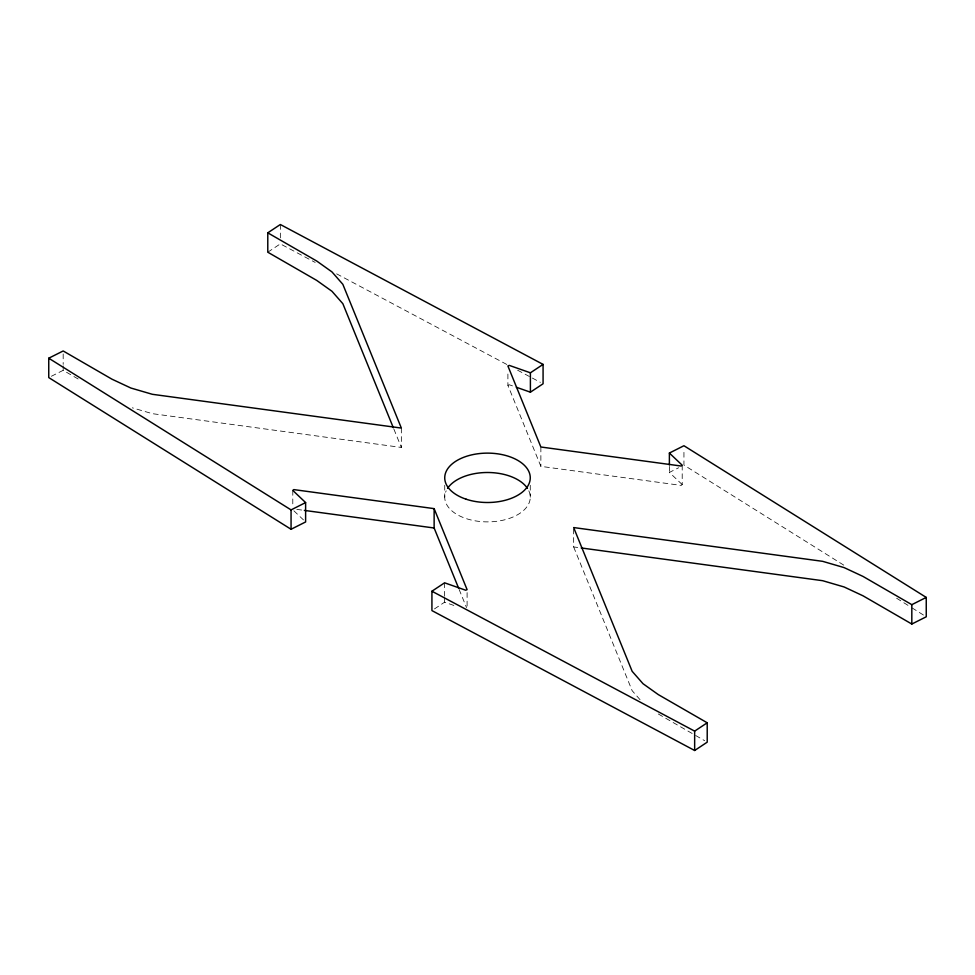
<?xml version="1.0" encoding="UTF-8"?>
<svg xmlns="http://www.w3.org/2000/svg" width="975" height="975" viewBox="0 0 975 975"><rect width="100%" height="100%" fill="white"/><g stroke="black" fill="none" stroke-linecap="round" stroke-linejoin="round"><path stroke-width="0.73" stroke-dasharray="4.88 3.66" d="M682.207 465.221L682.207 484.587L681.208 485.404L540.869 466.367L507.902 385.344L507.902 371.938M267.784 252.208L280.349 243.872L315.193 262.433M434.46 608.924L444.6 602.197L455.849 606.145M51.37 376.265L63.18 370.329L81.157 380.737M682.207 484.587L669.386 472.424L678.649 467.756M507.902 385.344L509.316 384.772L514.934 386.746M401.347 428.074L401.347 447.44L152.356 413.668L132.308 407.818M296.802 509.377L302.847 510.193M573.653 529.047L573.653 546.926L579.686 547.743M336.643 273.853L506.878 364.504M517.603 370.207L531.009 377.349M532.35 378.056L540.394 382.346M658.32 713.993L694.358 734.748M695.638 735.491L704.645 740.683M843.765 565.147L683.938 465.099L683.938 448.707M896.61 598.223L910.784 607.108M912.076 607.913L923.666 615.176M293.865 510.79L303.481 519.919M640.051 699.697L632.153 690.678L573.653 546.926M393.888 429.122L401.347 447.44M459.14 589.461L466.525 607.62M669.386 466.464L669.386 472.424M540.869 447.001L540.869 466.367M530.266 485.27L530.266 497.189M467.098 592.629L467.098 607.535M444.734 485.27L444.734 497.189M444.6 582.818L444.6 596.237M444.6 597.724L444.6 602.197M292.793 490.413L292.793 506.793M280.349 224.506L280.349 237.912M63.18 353.937L63.18 364.37M63.18 365.857L63.18 370.329M528.816 490.791A42.766 24.692 0 0 1 487.5 521.881A42.766 24.692 0 0 1 446.184 490.791"/><path stroke-width="1.46" d="M393.315 427.72L342.847 303.688L331.975 291.281L316.68 280.386L267.784 252.208L267.784 232.83L280.349 224.506L543.075 364.406L543.075 383.772L530.4 392.182L516.336 387.246M581.197 547.95L822.644 580.698L844.131 586.974L863.021 595.81L911.82 624.037L926.25 616.785L926.25 597.419L683.938 445.733L669.386 453.046L682.207 465.221L681.208 466.038L540.869 447.001L507.902 365.978L509.316 365.406L530.4 372.803L543.075 364.406M926.25 597.419L911.82 604.671L863.021 576.432L844.131 567.608L822.644 561.332L573.653 527.56L632.153 671.312L643.025 683.719L658.32 694.614L707.216 722.792L707.216 742.17L694.651 750.494L431.925 610.594L431.925 591.228L444.6 582.818L465.684 590.228L467.098 589.656L434.131 508.633L293.792 489.596L292.793 490.413L305.614 502.576L305.614 521.954L291.062 529.267L48.75 377.581L48.75 358.215L63.18 350.963L111.979 379.19L130.869 388.026L152.356 394.302L401.347 428.074L342.847 284.322L331.975 271.915L316.68 261.007L267.784 232.83M694.651 750.494L694.651 731.128L707.216 722.792M48.75 358.215L291.062 509.901L305.614 502.576M304.358 510.4L434.131 527.999L458.567 588.071M431.925 591.228L694.651 731.128M911.82 604.671L911.82 624.037M669.386 453.046L669.386 464.965M530.4 372.803L530.4 392.182M434.131 508.633L434.131 527.999M291.062 509.901L291.062 529.267M447.562 488.341A42.766 24.692 0 0 1 487.5 472.497A42.766 24.692 0 0 1 527.438 488.341M466.111 499.2A42.766 24.692 0 0 0 530.266 477.811A42.766 24.692 0 0 0 466.111 456.434A42.766 24.692 0 0 0 466.111 499.2"/></g></svg>
